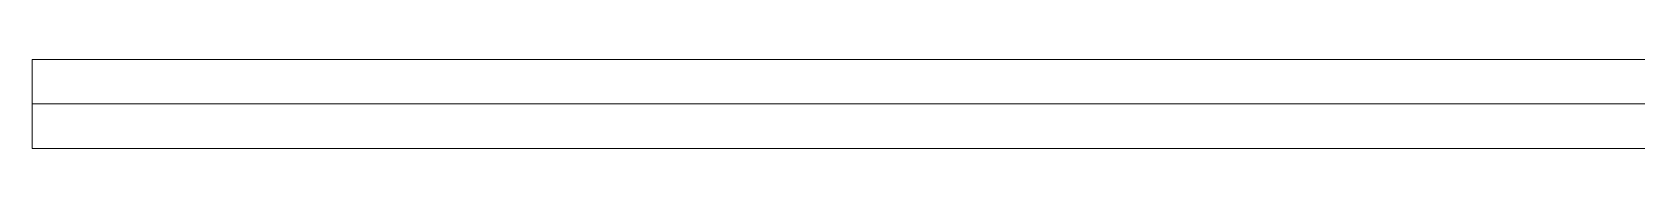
# Model space of a CAD drawing. Header units: millimetres. Extents: x -637480 to 299894, y -125373 to 39000.
# Drawn here: x 133570 to 135363, y 1520 to 1620 of the extents above; entities that cross this region are included whole.
import ezdxf

# ---------------------------------------------------------------- set-up
doc = ezdxf.new("R2010")
doc.units = ezdxf.units.MM
doc.layers.add('AM_BOR', color=4, linetype='Continuous', lineweight=25)
doc.layers.add('Xref building Toll$0$C-PRKG', color=70, linetype='Continuous', lineweight=9)

# ---------------------------------------------------------------- blocks, each defined once
blk = doc.blocks.new('Xref building Toll$0$_SBAMHE4-3000X1520 Parking 90_1 - MHE4 1_52X3-1680944-MASTER GROUND FLOOR')
at = {"layer": 'Xref building Toll$0$C-PRKG'}
for p, q in [((1570, 3000), (1470, 3000)), ((1470, 3000), (1470, 0)), ((1470, 0), (1470, 3000)), ((1470, 3000), (1570, 3000)), ((1470, 3000), (1470, 3000)), ((1570, 3000), (1470, 3000)), ((1470, 3000), (1470, 0)), ((1470, 0), (1470, 3000)), ((1470, 3000), (1570, 3000)), ((1470, 3000), (1470, 3000)), ((1520, 0), (1520, 3000)), ((1520, 0), (1520, 3000)), ((1570, 0), (1570, 3000)), ((1570, 3000), (1570, 0)), ((1570, 3000), (1570, 3000)), ((1570, 0), (1570, 3000)), ((1570, 3000), (1570, 0)), ((1570, 3000), (1570, 3000))]:
    blk.add_line(p, q, dxfattribs=at)
blk = doc.blocks.new('Xref building Toll')
at = {"layer": 'Xref building Toll$0$C-PRKG', "rotation": 90.00000000000021}
blk.add_blockref('Xref building Toll$0$_SBAMHE4-3000X1520 Parking 90_1 - MHE4 1_52X3-1680944-MASTER GROUND FLOOR', (136570, 50), dxfattribs=at)

msp = doc.modelspace()

# ---------------------------------------------------------------- block references
at = {"layer": 'AM_BOR'}
msp.add_blockref('Xref building Toll', (0, 0), dxfattribs=at)

doc.saveas('drawing.dxf')
